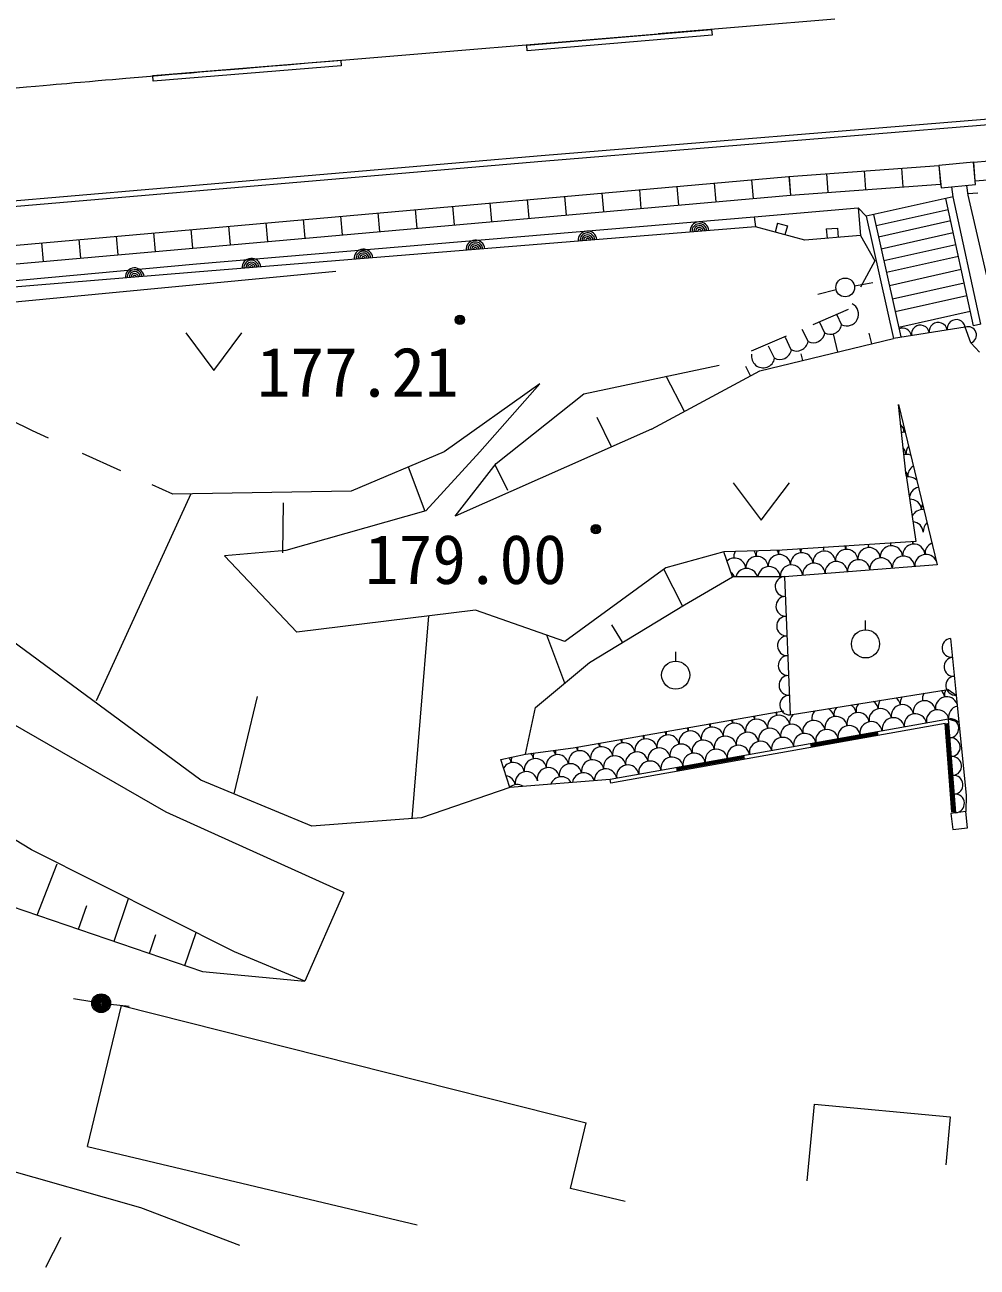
# Model space of a CAD drawing. Units: millimetres, scale not verified. Extents: x 40000 to 680000, y 20000 to 380000.
# Drawn here: x 439438 to 464865, y 276936 to 310088 of the extents above; entities that cross this region are included whole.
import ezdxf
from ezdxf.enums import TextEntityAlignment as Align

# ---------------------------------------------------------------- set-up
doc = ezdxf.new("R2010")
doc.units = ezdxf.units.MM
doc.header["$LTSCALE"] = 1000
doc.linetypes.add('CHAIN', pattern=[18.5, 12, -1.5, 3.5, -1.5])
doc.layers.add('M-BGD', color=7, linetype='Continuous', lineweight=13)
doc.layers.add('M-BMK', color=2, linetype='CHAIN', lineweight=13)
doc.styles.add('ＭＳ ゴシック', font='')
doc.styles.get('ＭＳ ゴシック').set_extended_font_data('MS Gothic')

msp = doc.modelspace()

# ---------------------------------------------------------------- linework, layer by layer
at = {"layer": 'M-BGD'}
for p, q in [((452839, 309548), (457775, 309965)), ((457787, 309815), (452852, 309398)), ((457775, 309965), (457787, 309815)), ((452852, 309398), (452839, 309548)), ((442854, 308736), (447873, 309142)), ((447885, 308993), (442866, 308586)), ((447873, 309142), (447885, 308993)), ((442866, 308586), (442854, 308736)), ((470466, 308008), (453227, 306593)), ((470479, 307859), (453240, 306443)), ((464764, 306422), (479807, 307673)), ((464806, 305923), (479849, 307175)), ((453227, 306593), (438098, 305292)), ((453240, 306443), (438111, 305143)), ((459839, 306043), (463845, 306338)), ((464764, 306422), (463845, 306338)), ((463845, 306338), (463882, 305839)), ((463845, 306338), (463900, 305741)), ((464819, 305824), (464764, 306422)), ((464764, 306422), (464806, 305923)), ((429899, 303388), (459839, 306043)), ((459836, 306043), (459880, 305545)), ((459843, 306044), (459880, 305545)), ((460844, 306117), (460880, 305619)), ((461844, 306191), (461881, 305692)), ((462845, 306264), (462882, 305766)), ((455845, 305689), (455889, 305191)), ((456843, 305778), (456887, 305280)), ((457840, 305866), (457885, 305368)), ((458838, 305955), (458882, 305456)), ((459880, 305545), (463882, 305839)), ((463900, 305741), (464819, 305824)), ((464224, 305495), (464190, 305767)), ((464621, 305545), (464589, 305803)), ((429952, 302891), (459880, 305545)), ((451855, 305335), (451899, 304837)), ((452852, 305424), (452897, 304926)), ((453850, 305512), (453894, 305014)), ((454848, 305601), (454892, 305103)), ((464224, 305495), (461901, 304986)), ((464764, 302059), (464029, 305452)), ((464959, 302101), (464224, 305495)), ((464616, 305587), (464884, 305605)), ((465399, 302196), (464621, 305545)), ((448862, 305070), (448906, 304572)), ((449860, 305158), (449904, 304660)), ((450857, 305247), (450901, 304749)), ((458907, 304969), (461686, 305205)), ((461686, 305205), (461751, 304468)), ((461686, 305205), (461901, 304986)), ((462096, 305030), (462828, 301761)), ((464093, 305156), (462164, 304723)), ((458946, 304701), (443993, 303486)), ((458946, 304701), (443993, 303486)), ((444020, 303713), (458907, 304969)), ((444872, 304716), (444916, 304218)), ((445869, 304804), (445913, 304306)), ((446867, 304893), (446911, 304395)), ((447864, 304981), (447909, 304483)), ((458907, 304969), (458946, 304701)), ((460260, 304342), (458946, 304701)), ((459537, 304798), (459471, 304557)), ((459537, 304798), (459800, 304726)), ((459800, 304726), (459734, 304485)), ((461901, 304986), (462633, 301718)), ((464158, 304858), (462231, 304426)), ((440881, 304362), (440925, 303864)), ((441879, 304450), (441923, 303952)), ((442876, 304539), (442920, 304041)), ((443874, 304627), (443918, 304129)), ((461751, 304468), (460260, 304342)), ((460835, 304641), (461133, 304667)), ((460835, 304641), (460856, 304392)), ((461133, 304667), (461155, 304418)), ((461751, 304468), (462134, 303791)), ((464227, 304535), (462303, 304104)), ((439884, 304273), (439928, 303775)), ((464296, 304219), (462374, 303788)), ((434053, 302794), (444020, 303713)), ((462134, 303791), (461748, 303086)), ((464364, 303906), (462444, 303476)), ((443993, 303486), (434260, 302687)), ((443993, 303486), (434260, 302687)), ((464439, 303556), (462522, 303127)), ((461099, 303019), (460615, 302894)), ((461588, 303124), (462080, 303209)), ((464517, 303198), (462602, 302769)), ((464590, 302859), (462678, 302430)), ((461419, 302488), (460473, 302082)), ((461106, 302366), (461246, 302086)), ((464681, 302441), (462772, 302013)), ((460645, 302168), (460790, 301867)), ((464959, 302101), (464764, 302059)), ((443736, 301868), (444486, 300868)), ((444486, 300868), (445236, 301868)), ((459762, 301777), (458833, 301378)), ((459066, 300856), (462633, 301718)), ((459736, 301750), (459890, 301423)), ((460186, 301969), (460351, 301639)), ((461021, 301841), (461138, 301357)), ((461972, 301865), (462042, 301575)), ((464543, 302019), (462633, 301718)), ((464700, 301599), (464543, 302019)), ((459289, 301527), (459444, 301198)), ((464925, 301352), (464700, 301599)), ((460161, 301310), (460204, 301131)), ((454366, 300243), (457976, 301010)), ((456173, 299300), (459066, 300856)), ((457054, 299774), (456564, 300710)), ((458815, 300721), (458686, 300969)), ((453189, 300508), (450636, 298697)), ((453189, 300508), (451583, 298693)), ((452025, 298382), (454366, 300243)), ((462966, 298064), (462761, 299960)), ((462761, 299960), (463796, 295679)), ((439639, 299253), (439046, 299548)), ((455099, 298825), (454721, 299609)), ((440072, 299058), (439639, 299253)), ((456173, 299300), (450925, 296981)), ((442001, 298187), (440977, 298649)), ((450636, 298697), (448153, 297647)), ((451583, 298693), (450143, 297120)), ((450925, 296981), (452025, 298382)), ((449676, 298291), (450117, 297113)), ((452331, 297660), (451998, 298348)), ((462966, 298064), (463225, 296305)), ((443385, 297562), (442834, 297810)), ((458352, 297867), (459102, 296867)), ((459102, 296867), (459852, 297867)), ((443873, 297570), (441341, 292049)), ((448153, 297647), (443385, 297562)), ((446324, 295999), (446342, 297329)), ((450143, 297120), (446404, 296058)), ((446404, 296058), (444771, 295919)), ((459658, 296073), (458097, 296025)), ((463225, 296305), (459658, 296073)), ((446704, 293877), (444771, 295919)), ((458097, 296025), (456552, 295602)), ((458334, 295359), (458097, 296025)), ((444141, 289933), (436666, 295440)), ((456552, 295602), (453859, 293635)), ((456996, 294584), (456498, 295563)), ((463796, 295679), (459725, 295362)), ((457048, 294615), (458334, 295359)), ((459725, 295362), (458334, 295359)), ((459725, 295362), (459869, 291674)), ((451471, 294469), (446704, 293877)), ((453859, 293635), (451471, 294469)), ((454513, 293075), (457048, 294615)), ((449776, 288906), (450227, 294315)), ((455397, 293612), (455107, 294081)), ((461887, 293941), (461887, 294191)), ((453853, 292524), (453373, 293805)), ((464156, 293714), (464308, 292203)), ((443215, 289079), (436144, 293133)), ((453070, 291871), (454513, 293075)), ((456818, 293108), (456818, 293358)), ((445029, 289565), (445653, 292161)), ((459869, 291674), (464094, 292355)), ((464094, 292355), (464308, 292203)), ((464308, 292203), (464567, 289520)), ((452806, 290629), (453070, 291871)), ((454076, 290796), (459706, 291785)), ((464103, 291561), (455063, 289954)), ((464103, 291561), (455063, 289954)), ((464012, 291444), (455080, 289856)), ((464191, 289091), (464012, 291444)), ((464216, 289093), (464037, 291446)), ((464241, 289095), (464062, 291447)), ((464266, 289097), (464087, 291449)), ((464379, 291470), (464103, 291561)), ((464292, 289061), (464103, 291561)), ((439614, 288072), (434356, 291247)), ((462212, 291200), (460426, 290882)), ((462217, 291175), (460430, 290858)), ((462221, 291151), (460435, 290833)), ((462225, 291126), (462208, 291225)), ((452806, 290629), (454076, 290796)), ((460439, 290808), (460422, 290907)), ((452150, 290487), (452806, 290629)), ((452391, 289740), (452150, 290487)), ((458640, 290565), (456854, 290247)), ((458644, 290540), (456858, 290222)), ((458649, 290515), (456862, 290198)), ((458653, 290491), (458635, 290589)), ((456867, 290173), (456849, 290272)), ((447103, 288706), (444141, 289933)), ((455063, 289954), (452391, 289740)), ((455080, 289856), (455063, 289954)), ((452391, 289740), (450030, 288925)), ((464567, 289520), (464560, 289092)), ((464560, 289092), (464163, 289046)), ((464191, 289091), (464291, 289099)), ((464610, 288664), (464560, 289092)), ((447952, 286932), (443215, 289079)), ((450030, 288925), (447103, 288706)), ((464163, 289046), (464213, 288617)), ((464213, 288617), (464610, 288664)), ((445032, 285353), (439614, 288072)), ((439769, 286333), (440297, 287700)), ((437074, 287254), (444185, 284823)), ((441820, 285632), (442209, 286770)), ((447952, 286932), (446914, 284567)), ((440873, 285955), (441090, 286589)), ((442766, 285308), (442938, 285813)), ((443712, 284985), (444013, 285864)), ((446914, 284567), (445032, 285353)), ((444185, 284823), (446914, 284567)), ((441229, 284019), (440735, 284099)), ((441111, 280158), (442017, 283920)), ((441724, 283952), (442221, 283898)), ((442017, 283920), (454428, 280789)), ((460327, 279243), (460518, 281285)), ((460518, 281285), (464146, 280945)), ((464146, 280945), (464025, 279663)), ((454010, 279038), (454428, 280789)), ((441111, 280158), (449912, 278061)), ((437303, 280014), (442523, 278524)), ((455464, 278691), (454010, 279038)), ((442523, 278524), (445173, 277523)), ((440000, 276936), (440412, 277735))]:
    msp.add_line(p, q, dxfattribs=at)
at = {"layer": 'M-BGD', "color": 30}
msp.add_line((447743, 303510), (433993, 302198), dxfattribs=at)
at = {"layer": 'M-BGD'}
for centre, radius in [((461341, 303081), 250), ((451053, 302216), 125), ((451053, 302216), 100), ((451053, 302216), 75), ((451053, 302216), 50), ((451053, 302216), 25), ((454686, 296629), 125), ((454686, 296629), 100), ((454686, 296629), 75), ((454686, 296629), 50), ((454686, 296629), 25), ((461885, 293568), 375), ((456816, 292735), 375), ((441476, 283980), 250), ((441476, 283980), 250), ((441476, 283980), 225), ((441476, 283980), 200), ((441476, 283980), 175), ((441476, 283980), 150), ((441476, 283980), 125), ((441476, 283980), 100), ((441476, 283980), 75), ((441476, 283980), 50), ((441476, 283980), 25)]:
    msp.add_circle(centre, radius, dxfattribs=at)
for centre, radius, start, end in [((457450, 304579), 250, 4.6452, 184.6452), ((457450, 304579), 200, 4.6452, 184.6452), ((457450, 304579), 150, 4.6452, 184.6452), ((457450, 304579), 100, 4.6452, 184.6452), ((451469, 304093), 250, 4.6452, 184.6452), ((454460, 304336), 250, 4.6452, 184.6452), ((454460, 304336), 200, 4.6452, 184.6452), ((454460, 304336), 150, 4.6452, 184.6452), ((454460, 304336), 100, 4.6452, 184.6452), ((454460, 304336), 50, 4.6452, 184.6452), ((457450, 304579), 50, 4.6452, 184.6452), ((448479, 303850), 250, 4.6452, 184.6452), ((448479, 303850), 200, 4.6452, 184.6452), ((451469, 304093), 200, 4.6452, 184.6452), ((451469, 304093), 150, 4.6452, 184.6452), ((451469, 304093), 100, 4.6452, 184.6452), ((451469, 304093), 50, 4.6452, 184.6452), ((445488, 303607), 250, 4.6452, 184.6452), ((445488, 303607), 200, 4.6452, 184.6452), ((445488, 303607), 150, 4.6452, 184.6452), ((445488, 303607), 100, 4.6452, 184.6452), ((448479, 303850), 150, 4.6452, 184.6452), ((448479, 303850), 100, 4.6452, 184.6452), ((448479, 303850), 50, 4.6452, 184.6452), ((442371, 303353), 250, 4.6936, 184.6935), ((442371, 303353), 200, 4.6936, 184.6935), ((442371, 303353), 150, 4.6936, 184.6935), ((442371, 303353), 100, 4.6936, 184.6935), ((442371, 303353), 50, 4.6936, 184.6935), ((445488, 303607), 50, 4.6452, 184.6452), ((461385, 302366), 312, 243.4487, 63.4487), ((460938, 302142), 312, 241.7644, 349.7089), ((463349, 301831), 242, 8.9596, 188.9597), ((463827, 301906), 242, 8.9596, 188.9597), ((464304, 301981), 242, 8.9596, 188.9597), ((464622, 301809), 224, 290.511, 110.511), ((460491, 301918), 312, 243.4487, 350.2177), ((462872, 301755), 242, 8.9596, 112.4479), ((459597, 301471), 312, 240.8195, 349.7089), ((460044, 301695), 312, 240.5156, 349.3654), ((459150, 301247), 312, 169.7089, 349.7089), ((462894, 299521), 300, 108.7071, 112.7843), ((462619, 299199), 300, 4.458, 48.139), ((462941, 298923), 300, 90.3931, 109.2427), ((463217, 299245), 300, 170.1797, 184.458), ((462665, 298600), 300, 4.458, 42.7282), ((463263, 298647), 300, 140.4775, 184.458), ((462988, 298325), 300, 70.5089, 105.7525), ((462712, 298002), 300, 4.458, 36.5199), ((463310, 298049), 300, 120.0136, 184.458), ((463034, 297726), 300, 43.897, 101.9684), ((463357, 297451), 300, 101.5982, 180.8295), ((463081, 297128), 300, 4.458, 94.0936), ((463403, 296852), 300, 82.9643, 157.0433), ((463679, 297175), 300, 156.1294, 184.458), ((463128, 296530), 300, 4.458, 86.1365), ((463726, 296577), 300, 132.0336, 184.458), ((459263, 295928), 300, 155.4007, 184.458), ((459263, 295928), 300, 4.458, 28.1049), ((459861, 295974), 300, 161.2948, 184.458), ((459861, 295974), 300, 4.458, 25.5647), ((460459, 296021), 300, 163.4501, 184.458), ((461057, 296068), 300, 165.021, 184.458), ((461380, 295792), 300, 4.458, 184.458), ((461057, 296068), 300, 4.458, 22.4177), ((461655, 296114), 300, 166.5687, 184.458), ((461978, 295839), 300, 4.458, 184.458), ((462254, 296161), 300, 168.1099, 184.458), ((462576, 295885), 300, 4.458, 184.458), ((462852, 296208), 300, 169.6397, 184.458), ((463174, 295932), 300, 4.458, 184.458), ((462852, 296208), 300, 4.458, 17.799), ((463450, 296254), 300, 171.1573, 184.458), ((463772, 295978), 300, 112.7268, 184.458), ((458389, 295559), 300, 4.458, 132.8467), ((458664, 295881), 300, 149.1861, 184.458), ((458987, 295605), 300, 4.458, 184.458), ((458664, 295881), 300, 4.458, 34.3195), ((459585, 295652), 300, 4.458, 184.458), ((460183, 295699), 300, 4.458, 184.458), ((460506, 295423), 300, 4.458, 184.458), ((460781, 295745), 300, 4.458, 184.458), ((461104, 295469), 300, 4.458, 184.458), ((461702, 295516), 300, 4.458, 184.458), ((462300, 295563), 300, 4.458, 184.458), ((462898, 295609), 300, 4.458, 184.458), ((463497, 295656), 300, 22.7296, 184.458), ((458113, 295236), 300, 24.1281, 53.2867), ((458711, 295283), 300, 14.9515, 165.3082), ((459309, 295330), 300, 6.1492, 174.1105), ((459907, 295376), 300, 4.458, 182.7714), ((464095, 295703), 300, 184.4487, 184.458), ((459735, 295099), 264, 92.2412, 272.2412), ((459756, 294572), 264, 92.2412, 272.2412), ((459776, 294045), 264, 92.2412, 272.2412), ((459797, 293518), 264, 92.2412, 272.2412), ((464181, 293462), 253, 95.7315, 275.7315), ((459818, 292991), 264, 92.2412, 272.2412), ((464232, 292959), 253, 95.7315, 275.7315), ((459838, 292464), 264, 92.2412, 272.2412), ((464282, 292455), 253, 95.7315, 275.7315), ((459859, 291937), 264, 92.2412, 272.2412), ((462521, 291890), 300, 10.0827, 53.3964), ((463112, 291995), 300, 147.4423, 190.0827), ((463703, 292100), 300, 149.8801, 190.0827), ((464051, 291857), 300, 20.8707, 190.0827), ((463703, 292100), 300, 10.0827, 48.4386), ((464293, 292205), 300, 152.2276, 190.0827), ((459220, 291607), 300, 10.0827, 27.6972), ((459810, 291712), 300, 172.4797, 190.0827), ((460749, 291574), 300, 136.5757, 190.0827), ((460749, 291574), 300, 10.0827, 61.7429), ((461340, 291680), 300, 139.5166, 190.0827), ((461340, 291680), 300, 10.0827, 58.802), ((461930, 291785), 300, 142.2927, 190.0827), ((462278, 291542), 300, 10.0827, 190.0827), ((461930, 291785), 300, 10.0827, 56.026), ((462521, 291890), 300, 144.9222, 190.0827), ((462869, 291647), 300, 10.0827, 190.0827), ((463460, 291752), 300, 10.0827, 190.0827), ((463808, 291509), 300, 10.0827, 190.0827), ((464398, 291614), 300, 101.9505, 190.0827), ((457447, 291292), 300, 10.0827, 28.4309), ((458038, 291397), 300, 171.7383, 190.0827), ((458386, 291154), 300, 10.0827, 190.0827), ((458038, 291397), 300, 10.0827, 28.1928), ((458629, 291502), 300, 171.9842, 190.0827), ((458977, 291259), 300, 10.0827, 190.0827), ((458629, 291502), 300, 10.0827, 27.9469), ((459220, 291607), 300, 172.2339, 190.0827), ((459568, 291364), 300, 10.0827, 190.0827), ((459915, 291122), 300, 10.0827, 190.0827), ((460158, 291469), 300, 133.4082, 190.0827), ((460506, 291227), 300, 10.0827, 190.0827), ((461097, 291332), 300, 10.0827, 190.0827), ((461688, 291437), 300, 10.0827, 190.0827), ((462036, 291194), 300, 10.0827, 190.0827), ((462626, 291299), 300, 10.0827, 190.0827), ((463217, 291404), 300, 10.0827, 190.0827), ((464122, 291311), 251, 274.3224, 94.3224), ((464156, 291266), 300, 100.0722, 100.0827), ((464156, 291266), 300, 43.2575, 100.0722), ((455675, 290977), 300, 10.0827, 29.1807), ((456266, 291082), 300, 170.9964, 190.0827), ((456614, 290839), 300, 10.0827, 190.0827), ((456266, 291082), 300, 10.0827, 28.9347), ((456857, 291187), 300, 171.2464, 190.0827), ((457205, 290944), 300, 10.0827, 190.0827), ((456857, 291187), 300, 10.0827, 28.6847), ((457447, 291292), 300, 171.5002, 190.0827), ((457795, 291049), 300, 10.0827, 190.0827), ((458143, 290806), 300, 10.0827, 190.0827), ((458734, 290911), 300, 10.0827, 190.0827), ((459325, 291017), 300, 10.0827, 190.0827), ((460263, 290879), 300, 10.0827, 190.0827), ((460854, 290984), 300, 10.0827, 190.0827), ((461445, 291089), 300, 10.0827, 190.0827), ((453903, 290662), 300, 10.0827, 29.9227), ((454494, 290767), 300, 170.2586, 190.0827), ((454842, 290524), 300, 10.0827, 190.0827), ((454494, 290767), 300, 10.0827, 29.6726), ((455085, 290872), 300, 170.5087, 190.0827), ((455432, 290629), 300, 10.0827, 190.0827), ((455085, 290872), 300, 10.0827, 29.4225), ((455675, 290977), 300, 170.7505, 190.0827), ((456023, 290734), 300, 10.0827, 190.0827), ((456371, 290491), 300, 10.0827, 190.0827), ((456962, 290596), 300, 10.0827, 190.0827), ((457552, 290701), 300, 10.0827, 190.0827), ((457900, 290459), 300, 10.0827, 190.0827), ((458491, 290564), 300, 10.0827, 190.0827), ((459082, 290669), 300, 10.0827, 190.0827), ((459673, 290774), 300, 10.0827, 190.0827), ((464160, 290811), 251, 274.3224, 94.3224), ((452131, 290347), 300, 10.0827, 38.5205), ((452722, 290452), 300, 161.0233, 190.0827), ((453069, 290209), 300, 10.0827, 190.0827), ((452722, 290452), 300, 10.0827, 40.8892), ((453312, 290557), 300, 160.109, 190.0827), ((453660, 290314), 300, 10.0827, 190.0827), ((453312, 290557), 300, 10.0827, 34.8519), ((453903, 290662), 300, 165.8166, 190.0827), ((454251, 290419), 300, 10.0827, 190.0827), ((454599, 290176), 300, 10.0827, 190.0827), ((455190, 290281), 300, 10.0827, 190.0827), ((455780, 290386), 300, 10.0827, 190.0827), ((456128, 290143), 300, 10.0827, 190.0827), ((456719, 290248), 300, 10.0827, 190.0827), ((457310, 290353), 300, 10.0827, 190.0827), ((464198, 290311), 251, 274.3224, 94.3224), ((452479, 290104), 300, 10.0827, 148.4578), ((452827, 289861), 300, 10.0827, 190.0827), ((453417, 289966), 300, 10.0827, 190.0827), ((454008, 290071), 300, 10.0827, 190.0827), ((454356, 289828), 300, 17.8618, 171.2772), ((454947, 289933), 300, 10.0827, 182.4051), ((455537, 290038), 300, 10.0827, 190.0827), ((452236, 289756), 300, 10.0827, 79.4569), ((452584, 289513), 300, 58.3214, 130.1507), ((453765, 289723), 300, 29.5344, 159.6045), ((464235, 289811), 251, 274.3224, 94.3224), ((464273, 289311), 251, 274.3224, 94.3224)]:
    msp.add_arc(centre, radius, start, end, dxfattribs=at)
at = {"layer": 'M-BMK'}
for p in [(461062, 310238), (447578, 309119)]:
    msp.add_line(p, (456347, 309847), dxfattribs=at)
for points in [[(441399, 308600), (441592, 308617), (441779, 308633), (441960, 308648), (442136, 308663), (442476, 308692), (442795, 308719), (443093, 308745), (443374, 308768), (443637, 308791), (443883, 308811), (444114, 308831), (444547, 308867), (444926, 308899), (445257, 308926), (445547, 308950), (446055, 308993), (446436, 309024), (447007, 309072), (447578, 309119)], [(439208, 308409), (439482, 308433), (439721, 308455), (439931, 308473), (440114, 308489), (440275, 308503), (440556, 308527), (440767, 308546), (440925, 308559), (441162, 308580), (441399, 308600)]]:
    msp.add_lwpolyline(points, dxfattribs=at)

# ---------------------------------------------------------------- texts
at = {"layer": 'M-BGD', "style": 'ＭＳ ゴシック'}
for s, p in [('177.21', (445632, 299768)), ('179.00', (448521, 294771))]:
    msp.add_text(s, height=1320, dxfattribs=at).set_placement(p, align=Align.BOTTOM_LEFT)

doc.saveas('drawing.dxf')
